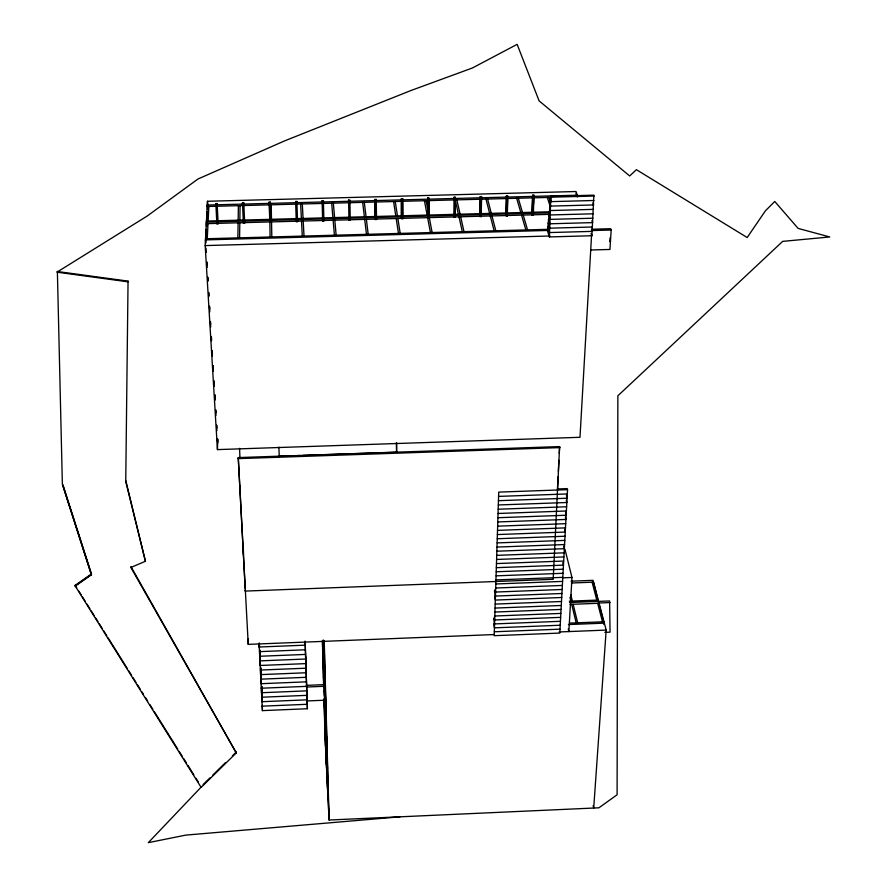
<?xml version="1.0" encoding="UTF-8"?>
<svg xmlns="http://www.w3.org/2000/svg" width="887" height="887" viewBox="0 0 887 887"><rect width="100%" height="100%" fill="white"/><g stroke="black" fill="none" stroke-linecap="round" stroke-linejoin="round"><path stroke-width="1.33" d="M402.753 218.767L402.654 198.655L401.39 198.688L401.39 218.158L402.753 218.767L402.654 198.655M494.236 634.549L248.238 644.372L248.26 638.84M245.322 591.086L238.259 457.581L559.619 446.582L553.189 579.3L245.322 591.086L245.333 589.966L248.238 644.372M427.722 197.989L427.7 218.091L428.953 218.058L429.108 198.588L427.722 197.989L429.108 198.588M428.864 213.523L428.986 197.956M243.448 554.708L243.481 550.716M128.05 281.112L127.961 281.822L57.234 272.209L57.378 271.511L128.05 281.112L125.743 481.541L145.424 561.271L130.888 567.469L236.286 752.908L201.127 787.401L75.14 585.875L91.394 574.499L62.833 485.344M244.668 223.058L244.679 222.404L243.404 222.437L243.404 223.092L244.668 223.058L243.748 202.868L242.473 202.901L242.461 203.544L243.737 203.511L243.748 202.868M236.286 752.908L130.966 566.638L130.888 567.469M239.9 488.393L239.933 485.688M239.579 237.827L239.812 222.759M239.845 220.142L240.067 205.629M453.856 217.382L454.022 197.291L455.275 197.258L455.109 217.348L453.723 216.738L455.109 217.348M454.976 216.705L455.275 197.258M237.849 237.871L238.115 222.803M238.159 220.187L238.403 205.673M479.823 216.029L480.277 196.592L481.53 196.559L481.231 216.639L479.823 216.029L481.231 216.639M479.978 216.672L480.277 196.592M481.197 210.818L481.53 196.559M505.878 215.319L506.488 195.894L507.741 195.861L507.309 215.929L505.878 215.319L507.309 215.929M506.056 215.962L506.488 195.894M591.585 234.844L579.987 437.291L217.437 449.609L217.77 439.065M507.131 215.286L507.619 199.752M201.127 787.401L201.161 786.503M218.18 223.779L218.202 223.125L216.927 223.158L216.905 223.812L218.18 223.779L217.115 203.566L215.829 203.6L215.807 204.254L217.082 204.221L217.115 203.566M531.901 214.621L532.655 195.207L533.907 195.173L533.342 215.231L531.901 214.621L533.342 215.231M532.089 215.264L532.655 195.207M533.142 214.587L533.353 209.41M533.553 204.232L533.907 195.173M547.545 231.075L547.734 226.717L549.574 232.56L592.161 231.374M547.922 227.338L548.122 222.97L549.774 228.181L592.405 227.005M548.31 223.579L548.51 219.211L549.962 223.779L592.66 222.615L591.939 220.641M548.698 219.821L548.898 215.43L550.162 219.377L592.915 218.213M549.086 216.04L549.286 211.638L550.361 214.964L593.17 213.8M549.485 212.248L549.674 207.824L550.55 210.529L593.414 209.376M549.873 208.434L550.073 203.999L550.749 206.094L593.669 204.941L592.893 202.857M550.273 204.609L550.461 200.163L550.949 201.637L593.924 200.495M550.661 200.761L550.86 196.304L593.858 195.162L591.906 235.742L549.375 236.929L547.346 230.454M549.375 236.929L550.86 196.304M207.259 238.714L208.013 223.613M208.146 221.007L208.866 206.46M205.629 240.333L206.194 229.345M206.538 222.604L207.081 212.015M207.381 206.76L207.569 202.99M557.457 489.081L558.089 476.74M558.366 471.263L558.921 460.286M559.276 453.434L559.619 446.582M217.437 449.609L205.185 245.588L207.469 201.271L576.018 191.525L577.858 196.648M567.547 489.657L559.786 633.074L494.192 635.691L498.727 492.108L567.547 489.657L567.27 488.604L557.646 488.948M564.997 549.375L571.971 577.47L568.866 631.577L568.257 628.994M609.846 241.641L610.09 237.76M591.396 229.234L610.666 228.702L611.165 230.032L609.946 249.458L590.764 249.99M603.792 624.503L603.98 621.754L569.476 623.129M571.006 581.185L593.048 580.331L606.176 630.08L593.713 808.035L593.159 805.573M145.424 561.271L125.832 480.732M91.472 573.944L75.218 585.309L75.107 586.152L91.361 574.787L91.472 573.944L62.922 484.801M201.138 787.102L148.329 842.65L185.771 835.111L400.07 816.816M203.112 784.585L209.942 777.877M212.869 775.005L225.553 762.554M232.394 755.846L236.297 752.01M57.278 271.976L147.242 216.007L198.001 178.986L284.505 140.933L410.925 90.529L472.405 67.989L517.143 44.35L539.108 100.885L629.681 175.959L636.4 169.683L747.176 237.528L765.392 210.851L774.739 201.46L798.145 228.425L829.766 236.962L782.678 241.375L617.862 395.802L617.097 794.774L598.925 807.802L329.088 820.031L325.074 737.94M306.492 681.837L261.055 683.7L260.978 667.966M306.303 685.374L324.198 684.642L324.276 686.283L306.359 687.026M261.277 688.223L306.647 686.35M306.802 690.851L261.499 692.736L261.477 687.237M306.946 695.341L261.732 697.226L261.665 686.516M307.102 699.821L261.953 701.706L261.865 686.76M306.835 700.952L324.664 700.209L324.575 698.557M262.175 706.163L307.257 704.289M259.059 643.507L262.397 710.62L307.401 708.735L305.139 641.678M560.628 617.363L494.68 619.969L494.192 617.252M560.418 621.31L494.558 623.916L493.593 618.583M568.423 624.57L604.346 623.14M560.207 625.235L494.436 627.852L493.704 623.805M494.314 631.777L559.996 629.16M559.187 631.965L606.176 630.08M604.845 632.364L610.056 632.165L609.602 600.954L569.642 602.517M305.261 645.159L259.237 647L259.215 642.931M259.459 651.646L305.416 649.794M305.572 654.418L259.691 656.269L259.669 650.005M305.727 659.019L259.924 660.87L259.88 650.193M305.882 663.609L260.146 665.472L260.079 650.47L260.312 655.027M260.379 670.051L306.037 668.188L305.106 641.101M306.192 672.756L260.601 674.619L260.567 668M306.348 677.302L260.833 679.165L260.778 668.388M496.332 567.68L563.467 565.141L562.824 562.535M496.21 571.771L563.245 569.221M496.077 575.851L563.023 573.29M495.955 579.91L562.801 577.359M562.28 577.847L571.971 577.47M495.822 583.968L562.58 581.406M571.45 583.003L593.536 582.149L598.171 601.253L598.259 600.056L569.321 601.175M495.7 588.014L562.358 585.442M562.147 589.478L495.567 592.05L495.068 589.389M561.926 593.492L495.445 596.064L494.436 590.687M561.704 597.494L495.312 600.078L494.569 596.031M495.19 604.08L561.493 601.497M599.035 602.994L610.034 602.561M570.097 604.391L599.102 603.26M495.057 608.072L561.283 605.477M494.935 612.041L561.061 609.447M494.813 616.01L560.85 613.416M498.184 509.227L566.627 506.765M498.05 513.484L566.394 511.001M497.917 517.72L566.161 515.236L565.518 512.719M497.784 521.944L565.939 519.46L565.341 517.121M497.651 526.168L565.706 523.674M497.518 530.371L565.485 527.876M497.385 534.562L565.252 532.056L564.598 529.472M497.252 538.742L565.03 536.236M497.119 542.911L564.797 540.394M496.986 547.068L564.575 544.551M496.853 551.215L564.354 548.687L563.722 546.126M496.731 555.351L564.132 552.823M496.598 559.464L563.91 556.936M496.465 563.578L563.688 561.039M498.583 496.398L567.314 493.948M498.45 500.689L567.081 498.228L566.405 495.6M498.317 504.969L566.848 502.508L566.261 500.213M279.25 456.262L299.961 455.552M302.722 455.452L351.052 453.8M353.813 453.7L396.611 452.237L396.589 442.768M238.237 458.634L559.897 447.613M205.185 245.588L550.04 235.997M269.06 202.192L270.335 202.158L271.123 222.338L269.859 222.382L269.06 202.192L269.071 202.835L270.347 202.801L270.335 202.158M295.615 201.493L296.89 201.46L296.912 202.103L295.637 202.136L295.615 201.493L296.269 221.661L297.533 221.628L296.89 201.46M322.114 200.784L323.389 200.75L323.445 201.393L322.169 201.427L322.114 200.784L322.635 220.941L323.899 220.907L323.389 200.75M348.968 220.231L348.58 200.085L349.855 200.052L349.921 200.695L350.232 220.198L348.968 220.231L348.901 219.577L350.165 219.544L350.232 220.198M375.001 199.387L376.365 199.985L375.001 199.387L375.256 219.521L376.509 219.488L376.276 199.353M349.921 200.695L348.646 200.728L348.58 200.085M401.39 198.688L402.753 199.287M455.419 197.89L454.022 197.291M480.432 197.224L481.696 197.191M506.665 196.526L507.918 196.493M532.843 195.839L534.107 195.805M577.337 195.207L207.27 205.041L207.536 209.52M551.149 197.18L594.179 196.027M207.203 206.505L551.581 197.346M549.74 211.771L206.449 221.051L206.638 226.263M206.394 222.138L548.831 212.869M375.168 218.867L376.432 218.834L376.509 219.488M401.39 218.158L402.654 218.124M549.308 214.366L206.316 223.668L206.483 226.418M547.634 229.334L205.54 238.769L205.784 242.905M548.133 230.432L205.485 239.889L205.64 242.661M591.873 230.565L611.165 230.032M75.218 585.309L76.681 587.649M78.876 591.163L81.072 594.667M82.535 597.006L85.474 601.685M86.937 604.025L89.864 608.704M91.328 611.043L94.255 615.722M95.718 618.062L97.914 621.576M99.377 623.916L102.304 628.595M103.779 630.934L106.706 635.613M108.17 637.953L127.207 668.366M128.67 670.705L131.598 675.384M133.061 677.723L135.988 682.402M137.452 684.742L140.379 689.421M141.853 691.76L143.317 694.1M145.512 697.603L147.708 701.118M149.903 704.622L152.83 709.301M154.294 711.64L177.722 749.072M179.185 751.411L182.123 756.09M183.587 758.429L186.514 763.108M187.977 765.448L193.832 774.806M196.027 778.309L198.222 781.824M591.064 233.403L591.906 235.742M575.929 193.233L577.249 196.914M548.92 197.413L550.605 202.602M547.29 197.457L550.228 206.527M91.361 574.787L62.367 484.291L57.378 271.511M518.296 198.233L522.476 212.503M523.219 215.064L527.554 229.888M516.655 198.278L520.813 212.547M521.556 215.12L525.869 229.933M599.024 604.457L603.903 622.962M592.095 582.205L596.796 600.111M597.638 603.315L602.506 621.82M487.606 199.043L491.309 213.346M491.975 215.918L495.811 230.764M485.976 199.087L489.646 213.39M490.3 215.962L494.114 230.808M570.796 594.656L572.359 601.064M573.146 604.28L577.659 622.807M569.975 597.273L570.906 601.12M571.683 604.335L576.184 622.862M456.872 199.863L460.087 214.188M460.663 216.772L464.001 231.64M455.231 199.908L458.413 214.233M458.989 216.816L462.304 231.684M426.07 200.684L428.055 211.128M429.297 217.614L432.124 232.516M428.831 217.415L428.953 218.058M424.429 200.728L427.135 215.086M427.578 217.448L430.428 232.56M395.225 201.504L397.465 215.885M397.864 218.468L400.192 233.392M393.573 201.549L395.79 215.929M396.19 218.512L398.485 233.447M396.611 452.237L396.411 442.624M364.302 202.325L366.054 216.738M366.375 219.322L368.194 234.279M362.661 202.369L364.38 216.783M364.69 219.366L366.486 234.323M333.335 203.156L334.599 217.581M334.82 220.176L336.129 235.166M331.683 203.201L332.913 217.625M333.135 220.22L334.421 235.21M323.899 220.907L323.855 220.264L322.591 220.298L322.635 220.941M206.937 262.253L207.103 265.013M207.846 277.443L208.013 280.203M208.755 292.643L208.922 295.404M209.587 306.458L209.753 309.219M210.496 321.648L210.662 324.409M211.405 336.849L211.572 339.61M212.226 350.653L212.392 353.425M213.135 365.854L213.301 368.615M214.044 381.044L214.21 383.816M214.876 394.859L215.12 399.006M215.785 410.06L215.951 412.821M216.694 425.25L216.86 428.022M217.515 439.065L217.681 441.826M205.972 248.194L206.227 252.34M206.804 262.009L207.137 267.541M207.713 277.221L207.957 281.367M208.622 292.433L208.877 296.58M209.454 306.248L209.787 311.78M210.363 321.46L210.696 326.993M211.272 336.672L211.516 340.819M212.104 350.498L212.425 356.02M213.013 365.699L213.346 371.232M213.922 380.911L214.255 386.433M214.743 394.737L215.075 400.259M215.663 409.938L215.984 415.471M216.572 425.15L216.905 430.672M217.393 438.976L217.648 443.123M207.469 201.271L207.891 208.512M215.829 203.6L216.905 223.812M302.312 203.977L303.077 218.435M303.21 221.04L304.008 236.053M239.557 448.334L239.967 458.113M238.259 457.581L245.255 588.591M323.644 640.292L324.442 656.402M323.145 641.345L323.888 655.903M324.054 659.229L325.041 678.378M300.649 204.021L301.392 218.479M301.525 221.085L302.29 236.097M323.101 641.179L323.921 657.079M324.088 660.405L325.074 679.553M322.813 641.29L323.223 649.251M323.555 659.828L324.542 679.675M324.675 681.87L325.695 702.349M322.857 652.71L323.788 670.927M322.89 653.83L323.81 672.047M324.165 681.926L325.152 701.916M325.285 704.167L326.305 724.768M323.511 676.315L323.977 685.507M324.21 690.552L324.465 695.796M324.764 703.701L325.717 722.705M325.884 726.109L326.871 745.723M324.797 704.81L325.751 723.814M325.917 727.218L326.904 746.843M324.154 699.533L325.119 719.157M325.352 725.134L326.338 745.379M326.483 747.708L327.491 768.574M324.786 722.384L325.717 741.066M324.819 723.448L325.751 742.131M325.928 746.255L326.915 766.612M327.059 768.985L328.079 789.962M297.533 221.628L297.5 220.974L296.236 221.007L296.269 221.661M242.473 202.901L243.404 223.092M278.884 447.137L279.272 456.772M305.56 656.125L307.401 708.735M324.243 641.334L329.088 820.031M324.032 641.157L328.722 812.525M323.544 640.325L327.658 791.004M323.489 641.168L327.491 787.523M322.979 640.469L326.538 768.109M323.145 647.898L326.372 764.738M322.48 640.37L323.755 685.119M324.143 698.934L325.44 745.912M322.391 641.19L323.622 685.418M323.999 699.233L325.108 739.115M271.222 204.808L271.489 219.289M271.544 221.894L271.821 236.94M271.112 221.695L271.123 222.338M269.559 204.853L269.803 219.333M269.848 221.728L270.103 236.984M375.09 200.018L375.256 219.521M262.064 687.126L262.108 695.541M262.364 705.298L262.397 710.62M261.177 669.031L261.221 677.258M260.301 654.218L260.334 660.815M259.436 643.84L259.447 647.887M401.489 199.32L401.501 218.801"/></g></svg>
